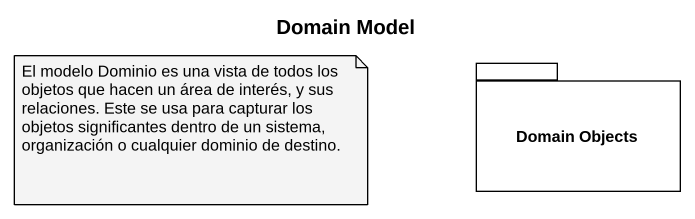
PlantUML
@startuml
title Domain Model
package "Domain Objects" as Domain_Objects {
}
note as N1
  El modelo Dominio es una vista de todos los objetos que hacen un área de interés, y sus relaciones. Este se usa para capturar los objetos significantes dentro de un sistema, organización o cualquier dominio de destino.
end note
@enduml
